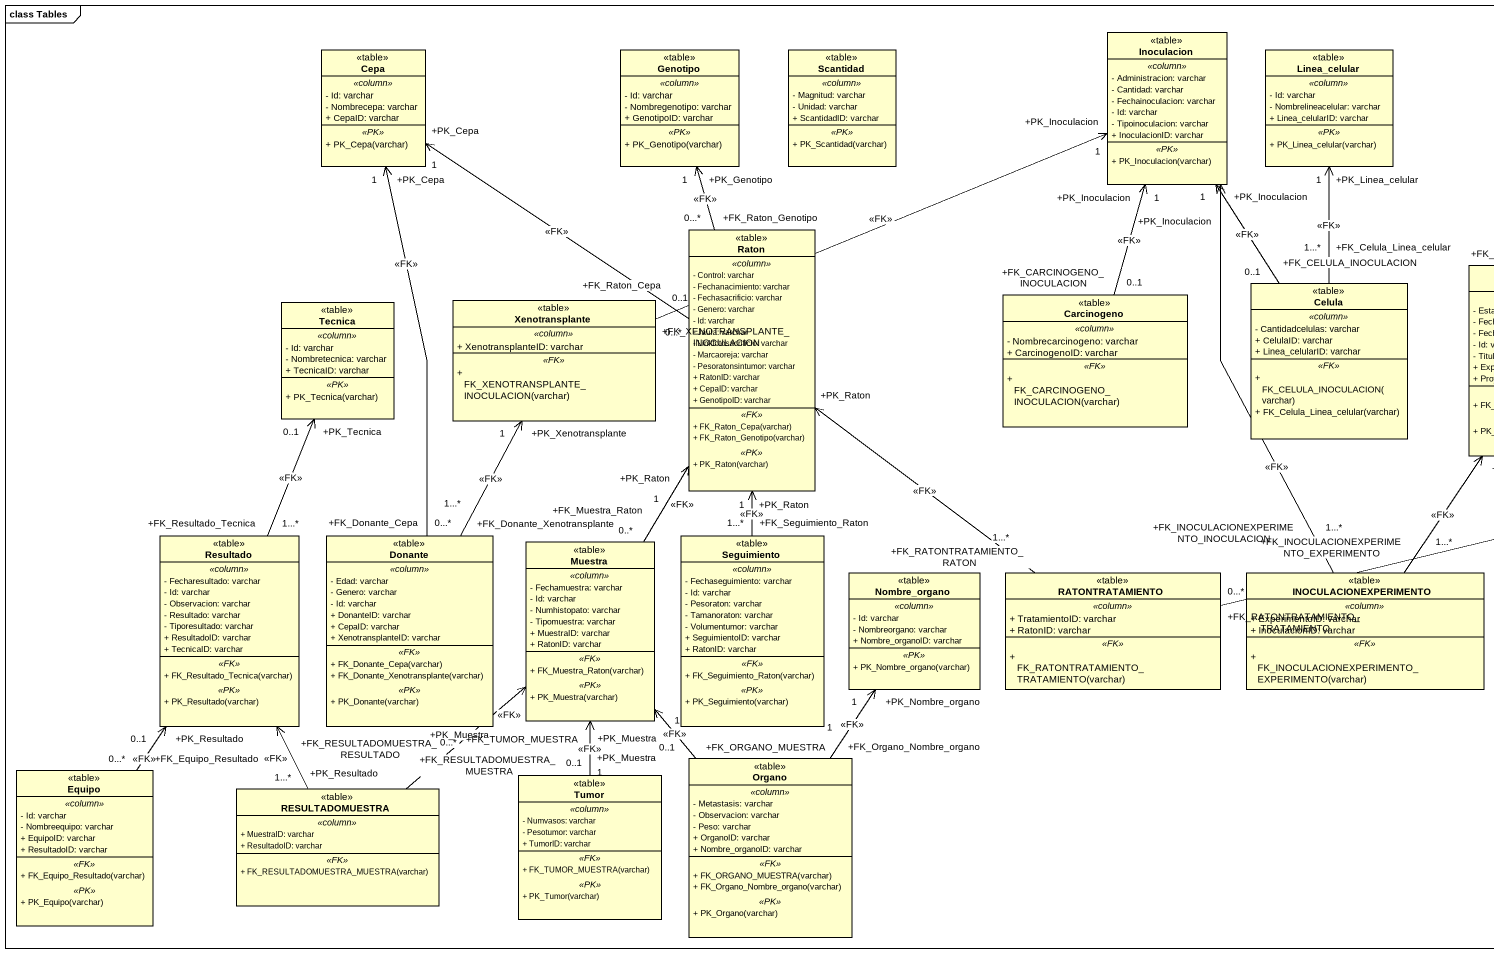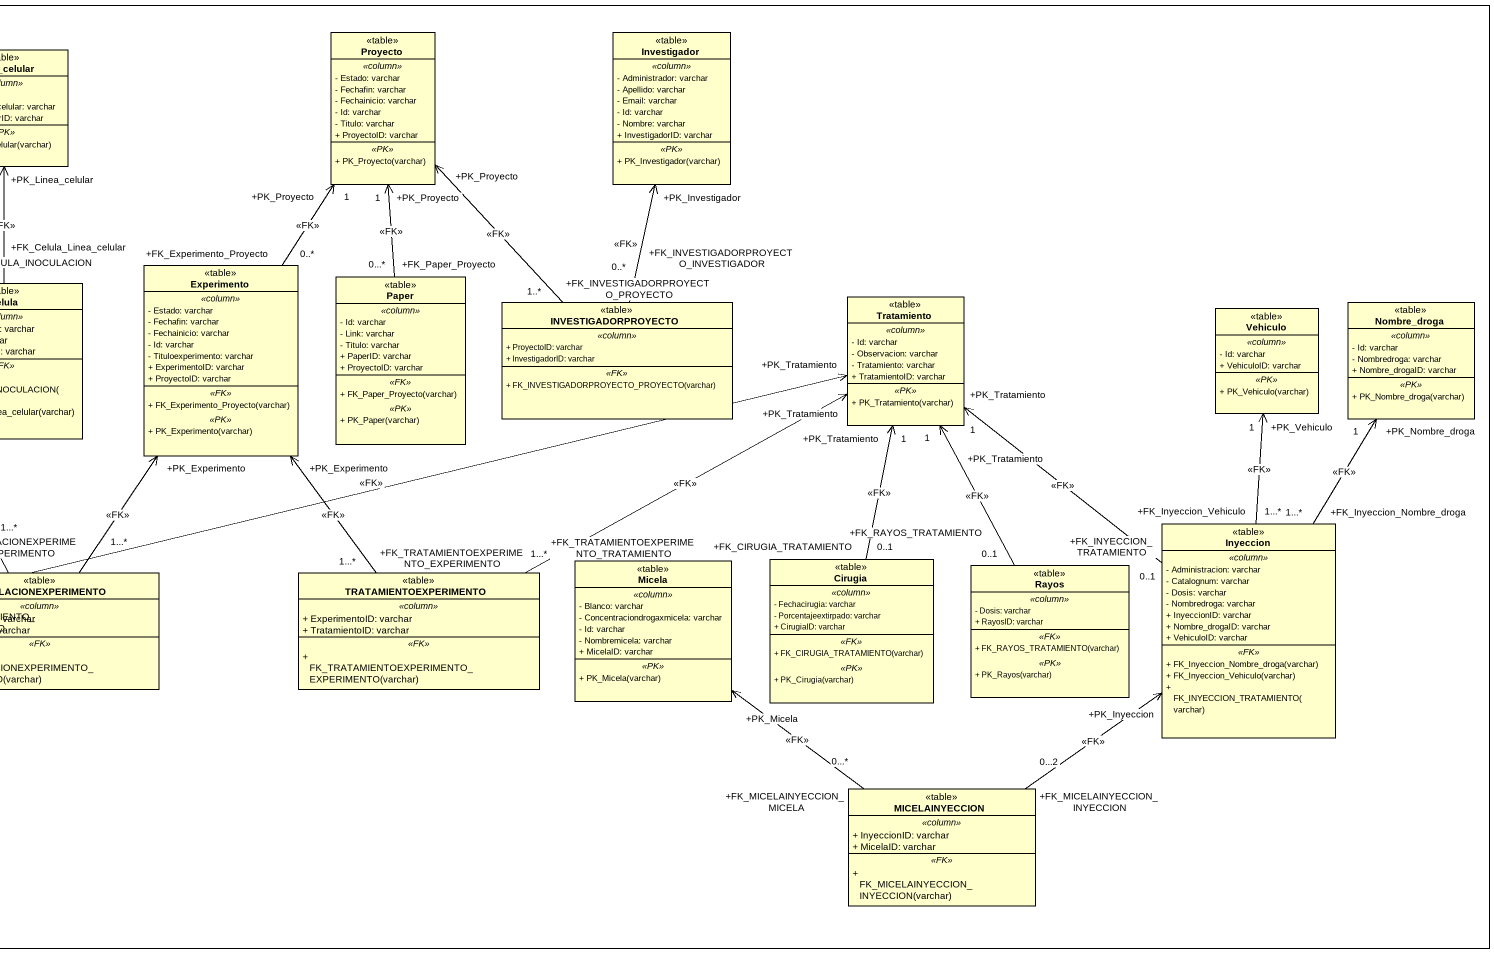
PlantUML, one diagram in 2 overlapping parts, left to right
@startuml
mainframe class Tables
hide circle
hide empty members
skinparam classAttributeIconSize 0
class Cepa <<table>> {
  .. <<column>> ..
  - Id: varchar
  - Nombrecepa: varchar
  + CepaID: varchar
  .. <<PK>> ..
  + PK_Cepa(varchar)
}
class Genotipo <<table>> {
  .. <<column>> ..
  - Id: varchar
  - Nombregenotipo: varchar
  + GenotipoID: varchar
  .. <<PK>> ..
  + PK_Genotipo(varchar)
}
class Scantidad <<table>> {
  .. <<column>> ..
  - Magnitud: varchar
  - Unidad: varchar
  + ScantidadID: varchar
  .. <<PK>> ..
  + PK_Scantidad(varchar)
}
class Inoculacion <<table>> {
  .. <<column>> ..
  - Administracion: varchar
  - Cantidad: varchar
  - Fechainoculacion: varchar
  - Id: varchar
  - Tipoinoculacion: varchar
  + InoculacionID: varchar
  .. <<PK>> ..
  + PK_Inoculacion(varchar)
}
class Linea_celular <<table>> {
  .. <<column>> ..
  - Id: varchar
  - Nombrelineacelular: varchar
  + Linea_celularID: varchar
  .. <<PK>> ..
  + PK_Linea_celular(varchar)
}
class Proyecto <<table>> {
  .. <<column>> ..
  - Estado: varchar
  - Fechafin: varchar
  - Fechainicio: varchar
  - Id: varchar
  - Titulo: varchar
  + ProyectoID: varchar
  .. <<PK>> ..
  + PK_Proyecto(varchar)
}
class Investigador <<table>> {
  .. <<column>> ..
  - Administrador: varchar
  - Apellido: varchar
  - Email: varchar
  - Id: varchar
  - Nombre: varchar
  + InvestigadorID: varchar
  .. <<PK>> ..
  + PK_Investigador(varchar)
}
class Raton <<table>> {
  .. <<column>> ..
  - Control: varchar
  - Fechanacimiento: varchar
  - Fechasacrificio: varchar
  - Genero: varchar
  - Id: varchar
  - Jaula: varchar
  - Linkfotosacrificio: varchar
  - Marcaoreja: varchar
  - Pesoratonsintumor: varchar
  + RatonID: varchar
  + CepaID: varchar
  + GenotipoID: varchar
  .. <<FK>> ..
  + FK_Raton_Cepa(varchar)
  + FK_Raton_Genotipo(varchar)
  .. <<PK>> ..
  + PK_Raton(varchar)
}
class Tecnica <<table>> {
  .. <<column>> ..
  - Id: varchar
  - Nombretecnica: varchar
  + TecnicaID: varchar
  .. <<PK>> ..
  + PK_Tecnica(varchar)
}
class Xenotransplante <<table>> {
  .. <<column>> ..
  + XenotransplanteID: varchar
  .. <<FK>> ..
  + FK_XENOTRANSPLANTE_INOCULACION(varchar)
}
class Carcinogeno <<table>> {
  .. <<column>> ..
  - Nombrecarcinogeno: varchar
  + CarcinogenoID: varchar
  .. <<FK>> ..
  + FK_CARCINOGENO_INOCULACION(varchar)
}
class Celula <<table>> {
  .. <<column>> ..
  - Cantidadcelulas: varchar
  + CelulaID: varchar
  + Linea_celularID: varchar
  .. <<FK>> ..
  + FK_CELULA_INOCULACION(varchar)
  + FK_Celula_Linea_celular(varchar)
}
class Experimento <<table>> {
  .. <<column>> ..
  - Estado: varchar
  - Fechafin: varchar
  - Fechainicio: varchar
  - Id: varchar
  - Tituloexperimento: varchar
  + ExperimentoID: varchar
  + ProyectoID: varchar
  .. <<FK>> ..
  + FK_Experimento_Proyecto(varchar)
  .. <<PK>> ..
  + PK_Experimento(varchar)
}
class Paper <<table>> {
  .. <<column>> ..
  - Id: varchar
  - Link: varchar
  - Titulo: varchar
  + PaperID: varchar
  + ProyectoID: varchar
  .. <<FK>> ..
  + FK_Paper_Proyecto(varchar)
  .. <<PK>> ..
  + PK_Paper(varchar)
}
class INVESTIGADORPROYECTO <<table>> {
  .. <<column>> ..
  + ProyectoID: varchar
  + InvestigadorID: varchar
  .. <<FK>> ..
  + FK_INVESTIGADORPROYECTO_PROYECTO(varchar)
}
class Tratamiento <<table>> {
  .. <<column>> ..
  - Id: varchar
  - Observacion: varchar
  - Tratamiento: varchar
  + TratamientoID: varchar
  .. <<PK>> ..
  + PK_Tratamiento(varchar)
}
class Nombre_droga <<table>> {
  .. <<column>> ..
  - Id: varchar
  - Nombredroga: varchar
  + Nombre_drogaID: varchar
  .. <<PK>> ..
  + PK_Nombre_droga(varchar)
}
class Vehiculo <<table>> {
  .. <<column>> ..
  - Id: varchar
  + VehiculoID: varchar
  .. <<PK>> ..
  + PK_Vehiculo(varchar)
}
class Resultado <<table>> {
  .. <<column>> ..
  - Fecharesultado: varchar
  - Id: varchar
  - Observacion: varchar
  - Resultado: varchar
  - Tiporesultado: varchar
  + ResultadoID: varchar
  + TecnicaID: varchar
  .. <<FK>> ..
  + FK_Resultado_Tecnica(varchar)
  .. <<PK>> ..
  + PK_Resultado(varchar)
}
class Donante <<table>> {
  .. <<column>> ..
  - Edad: varchar
  - Genero: varchar
  - Id: varchar
  + DonanteID: varchar
  + CepaID: varchar
  + XenotransplanteID: varchar
  .. <<FK>> ..
  + FK_Donante_Cepa(varchar)
  + FK_Donante_Xenotransplante(varchar)
  .. <<PK>> ..
  + PK_Donante(varchar)
}
class Muestra <<table>> {
  .. <<column>> ..
  - Fechamuestra: varchar
  - Id: varchar
  - Numhistopato: varchar
  - Tipomuestra: varchar
  + MuestraID: varchar
  + RatonID: varchar
  .. <<FK>> ..
  + FK_Muestra_Raton(varchar)
  .. <<PK>> ..
  + PK_Muestra(varchar)
}
class Seguimiento <<table>> {
  .. <<column>> ..
  - Fechaseguimiento: varchar
  - Id: varchar
  - Pesoraton: varchar
  - Tamanoraton: varchar
  - Volumentumor: varchar
  + SeguimientoID: varchar
  + RatonID: varchar
  .. <<FK>> ..
  + FK_Seguimiento_Raton(varchar)
  .. <<PK>> ..
  + PK_Seguimiento(varchar)
}
class Inyeccion <<table>> {
  .. <<column>> ..
  - Administracion: varchar
  - Catalognum: varchar
  - Dosis: varchar
  - Nombredroga: varchar
  + InyeccionID: varchar
  + Nombre_drogaID: varchar
  + VehiculoID: varchar
  .. <<FK>> ..
  + FK_Inyeccion_Nombre_droga(varchar)
  + FK_Inyeccion_Vehiculo(varchar)
  + FK_INYECCION_TRATAMIENTO(varchar)
}
class Nombre_organo <<table>> {
  .. <<column>> ..
  - Id: varchar
  - Nombreorgano: varchar
  + Nombre_organoID: varchar
  .. <<PK>> ..
  + PK_Nombre_organo(varchar)
}
class RATONTRATAMIENTO <<table>> {
  .. <<column>> ..
  + TratamientoID: varchar
  + RatonID: varchar
  .. <<FK>> ..
  + FK_RATONTRATAMIENTO_TRATAMIENTO(varchar)
}
class INOCULACIONEXPERIMENTO <<table>> {
  .. <<column>> ..
  + ExperimentoID: varchar
  + InoculacionID: varchar
  .. <<FK>> ..
  + FK_INOCULACIONEXPERIMENTO_EXPERIMENTO(varchar)
}
class TRATAMIENTOEXPERIMENTO <<table>> {
  .. <<column>> ..
  + ExperimentoID: varchar
  + TratamientoID: varchar
  .. <<FK>> ..
  + FK_TRATAMIENTOEXPERIMENTO_EXPERIMENTO(varchar)
}
class Micela <<table>> {
  .. <<column>> ..
  - Blanco: varchar
  - Concentraciondrogaxmicela: varchar
  - Id: varchar
  - Nombremicela: varchar
  + MicelaID: varchar
  .. <<PK>> ..
  + PK_Micela(varchar)
}
class Cirugia <<table>> {
  .. <<column>> ..
  - Fechacirugia: varchar
  - Porcentajeextirpado: varchar
  + CirugiaID: varchar
  .. <<FK>> ..
  + FK_CIRUGIA_TRATAMIENTO(varchar)
  .. <<PK>> ..
  + PK_Cirugia(varchar)
}
class Rayos <<table>> {
  .. <<column>> ..
  - Dosis: varchar
  + RayosID: varchar
  .. <<FK>> ..
  + FK_RAYOS_TRATAMIENTO(varchar)
  .. <<PK>> ..
  + PK_Rayos(varchar)
}
class Equipo <<table>> {
  .. <<column>> ..
  - Id: varchar
  - Nombreequipo: varchar
  + EquipoID: varchar
  + ResultadoID: varchar
  .. <<FK>> ..
  + FK_Equipo_Resultado(varchar)
  .. <<PK>> ..
  + PK_Equipo(varchar)
}
class RESULTADOMUESTRA <<table>> {
  .. <<column>> ..
  + MuestraID: varchar
  + ResultadoID: varchar
  .. <<FK>> ..
  + FK_RESULTADOMUESTRA_MUESTRA(varchar)
}
class Tumor <<table>> {
  .. <<column>> ..
  - Numvasos: varchar
  - Pesotumor: varchar
  + TumorID: varchar
  .. <<FK>> ..
  + FK_TUMOR_MUESTRA(varchar)
  .. <<PK>> ..
  + PK_Tumor(varchar)
}
class Organo <<table>> {
  .. <<column>> ..
  - Metastasis: varchar
  - Observacion: varchar
  - Peso: varchar
  + OrganoID: varchar
  + Nombre_organoID: varchar
  .. <<FK>> ..
  + FK_ORGANO_MUESTRA(varchar)
  + FK_Organo_Nombre_organo(varchar)
  .. <<PK>> ..
  + PK_Organo(varchar)
}
class MICELAINYECCION <<table>> {
  .. <<column>> ..
  + InyeccionID: varchar
  + MicelaID: varchar
  .. <<FK>> ..
  + FK_MICELAINYECCION_INYECCION(varchar)
}
Raton "+FK_Raton_Cepa\n0...*" -up-> "+PK_Cepa\n1" Cepa : <<FK>>
Raton "+FK_Raton_Genotipo\n0...*" -up-> "+PK_Genotipo\n1" Genotipo : <<FK>>
Xenotransplante "+FK_XENOTRANSPLANTE_INOCULACION\n0..1" -right-> "+PK_Inoculacion\n1" Inoculacion : <<FK>>
Carcinogeno "+FK_CARCINOGENO_INOCULACION\n0..1" -up-> "+PK_Inoculacion\n1" Inoculacion : <<FK>>
Celula "+FK_CELULA_INOCULACION\n0..1" -up-> "+PK_Inoculacion\n1" Inoculacion : <<FK>>
Celula "+FK_Celula_Linea_celular\n1...*" -up-> "+PK_Linea_celular\n1" Linea_celular : <<FK>>
Experimento "+FK_Experimento_Proyecto\n0..*" -up-> "+PK_Proyecto\n1" Proyecto : <<FK>>
Paper "+FK_Paper_Proyecto\n0...*" -up-> "+PK_Proyecto\n1" Proyecto : <<FK>>
INVESTIGADORPROYECTO "+FK_INVESTIGADORPROYECTO_PROYECTO\n1..*" -up-> "+PK_Proyecto" Proyecto : <<FK>>
INVESTIGADORPROYECTO "+FK_INVESTIGADORPROYECTO_INVESTIGADOR\n0..*" -up-> "+PK_Investigador" Investigador : <<FK>>
Resultado "+FK_Resultado_Tecnica\n1...*" -up-> "+PK_Tecnica\n0..1" Tecnica : <<FK>>
Donante "+FK_Donante_Cepa\n0...*" -up-> "+PK_Cepa\n1" Cepa : <<FK>>
Donante "+FK_Donante_Xenotransplante\n1...*" -up-> "+PK_Xenotransplante\n1" Xenotransplante : <<FK>>
Muestra "+FK_Muestra_Raton\n0..*" -up-> "+PK_Raton\n1" Raton : <<FK>>
Seguimiento "+FK_Seguimiento_Raton\n1...*" -up-> "+PK_Raton\n1" Raton : <<FK>>
Inyeccion "+FK_INYECCION_TRATAMIENTO\n0..1" -up-> "+PK_Tratamiento\n1" Tratamiento : <<FK>>
Inyeccion "+FK_Inyeccion_Nombre_droga\n1...*" -up-> "+PK_Nombre_droga\n1" Nombre_droga : <<FK>>
Inyeccion "+FK_Inyeccion_Vehiculo\n1...*" -up-> "+PK_Vehiculo\n1" Vehiculo : <<FK>>
RATONTRATAMIENTO "+FK_RATONTRATAMIENTO_RATON\n1...*" -up-> "+PK_Raton" Raton : <<FK>>
RATONTRATAMIENTO "+FK_RATONTRATAMIENTO_TRATAMIENTO\n0...*" -right-> "+PK_Tratamiento" Tratamiento : <<FK>>
INOCULACIONEXPERIMENTO "+FK_INOCULACIONEXPERIMENTO_INOCULACION\n1...*" -up-> "+PK_Inoculacion" Inoculacion : <<FK>>
INOCULACIONEXPERIMENTO "+FK_INOCULACIONEXPERIMENTO_EXPERIMENTO\n1...*" -up-> "+PK_Experimento" Experimento : <<FK>>
TRATAMIENTOEXPERIMENTO "+FK_TRATAMIENTOEXPERIMENTO_EXPERIMENTO\n1...*" -up-> "+PK_Experimento" Experimento : <<FK>>
TRATAMIENTOEXPERIMENTO "+FK_TRATAMIENTOEXPERIMENTO_TRATAMIENTO\n1...*" -right-> "+PK_Tratamiento" Tratamiento : <<FK>>
Cirugia "+FK_CIRUGIA_TRATAMIENTO\n0..1" -up-> "+PK_Tratamiento\n1" Tratamiento : <<FK>>
Rayos "+FK_RAYOS_TRATAMIENTO\n0..1" -up-> "+PK_Tratamiento\n1" Tratamiento : <<FK>>
Equipo "+FK_Equipo_Resultado\n0...*" -up-> "+PK_Resultado\n0..1" Resultado : <<FK>>
RESULTADOMUESTRA "+FK_RESULTADOMUESTRA_RESULTADO\n1...*" -up-> "+PK_Resultado" Resultado : <<FK>>
RESULTADOMUESTRA "+FK_RESULTADOMUESTRA_MUESTRA\n0...*" -up-> "+PK_Muestra" Muestra : <<FK>>
Tumor "+FK_TUMOR_MUESTRA\n0..1" -up-> "+PK_Muestra\n1" Muestra : <<FK>>
Organo "+FK_ORGANO_MUESTRA\n0..1" -up-> "+PK_Muestra\n1" Muestra : <<FK>>
Organo "+FK_Organo_Nombre_organo\n1" -up-> "+PK_Nombre_organo\n1" Nombre_organo : <<FK>>
MICELAINYECCION "+FK_MICELAINYECCION_INYECCION\n0...2" -up-> "+PK_Inyeccion" Inyeccion : <<FK>>
MICELAINYECCION "+FK_MICELAINYECCION_MICELA\n0...*" -up-> "+PK_Micela" Micela : <<FK>>
@enduml
